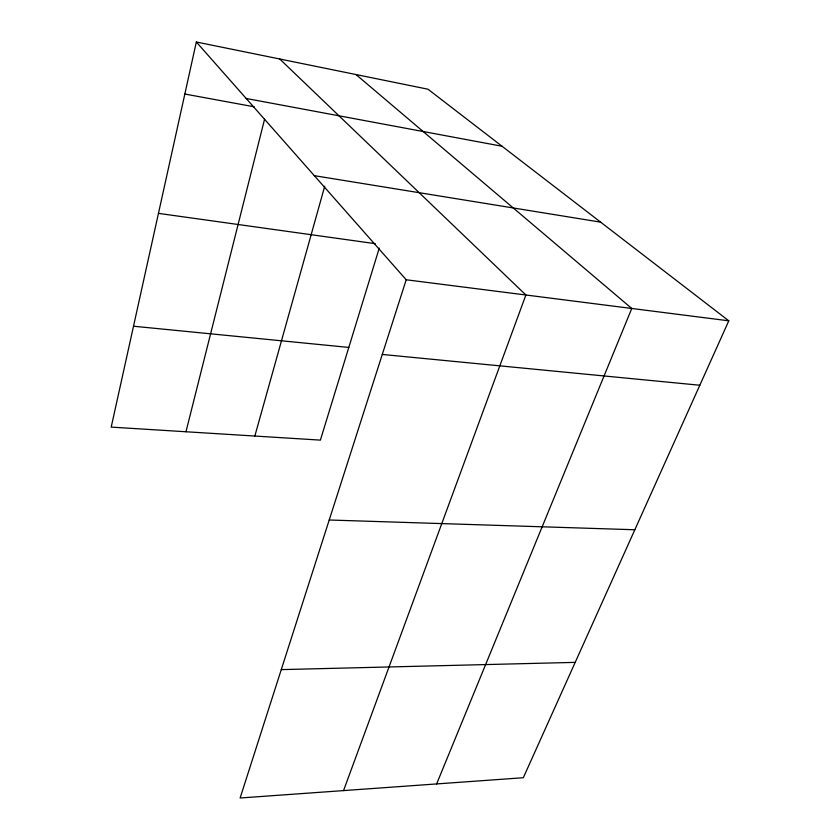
<?xml version="1.0" encoding="UTF-8"?>
<svg xmlns="http://www.w3.org/2000/svg" width="840" height="840" viewBox="0 0 840 840"><rect width="100%" height="100%" fill="white"/><g stroke="black" fill="none" stroke-linecap="round" stroke-linejoin="round"><path stroke-width="1.26" d="M196.34 42L406.214 279.772L240.125 798L523.32 777.725L728.795 320.817L427.969 89.208L196.34 42L111.206 427.108L320.387 440.118L379.25 248.136M185.966 431.76L264.579 119.196M254.846 436.034L324.723 186.228M343.539 790.598L525.893 294.998L279.72 58.989M436.632 783.93L631.764 308.469L355.961 74.529M281.274 669.617L575.19 662.372M329.217 520.002L634.83 529.756M382.284 354.449L699.815 385.245M133.508 326.225L348.81 347.424M406.214 279.772L728.795 320.817M158.456 213.371L375.27 243.663M314.328 175.675L600.611 222.128M184.832 94.028L254.247 106.806M246.194 98.48L502.058 146.244"/></g></svg>
